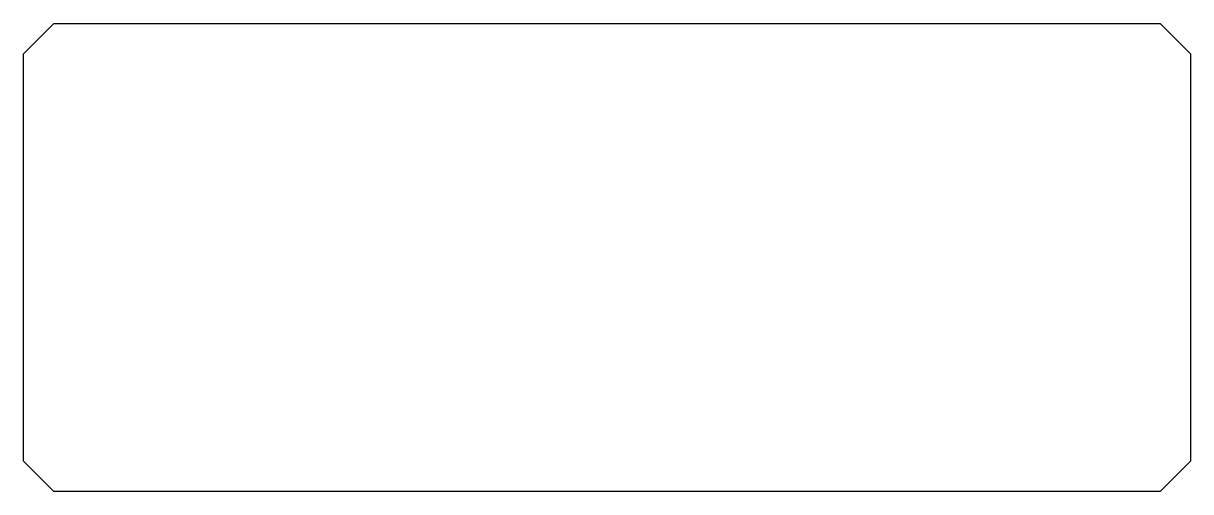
# Model space of a CAD drawing. Header units: millimetres. Extents: x 0 to 768, y -154 to 154.
import ezdxf

# ---------------------------------------------------------------- set-up
doc = ezdxf.new("R2010")
doc.units = ezdxf.units.MM
doc.header["$LTSCALE"] = 10
doc.layers.add('MEMBERS', color=5, linetype='Continuous')

msp = doc.modelspace()

# ---------------------------------------------------------------- linework, layer by layer
at = {"layer": 'MEMBERS', "color": 3, "linetype": 'Continuous'}
for p, q in [((0, 134), (20, 154)), ((20, 154), (748, 154)), ((748, 154), (768, 134)), ((0, -134), (0, 134)), ((768, 134), (768, -134)), ((20, -154), (0, -134)), ((768, -134), (748, -154)), ((748, -154), (20, -154))]:
    msp.add_line(p, q, dxfattribs=at)

doc.saveas('drawing.dxf')
